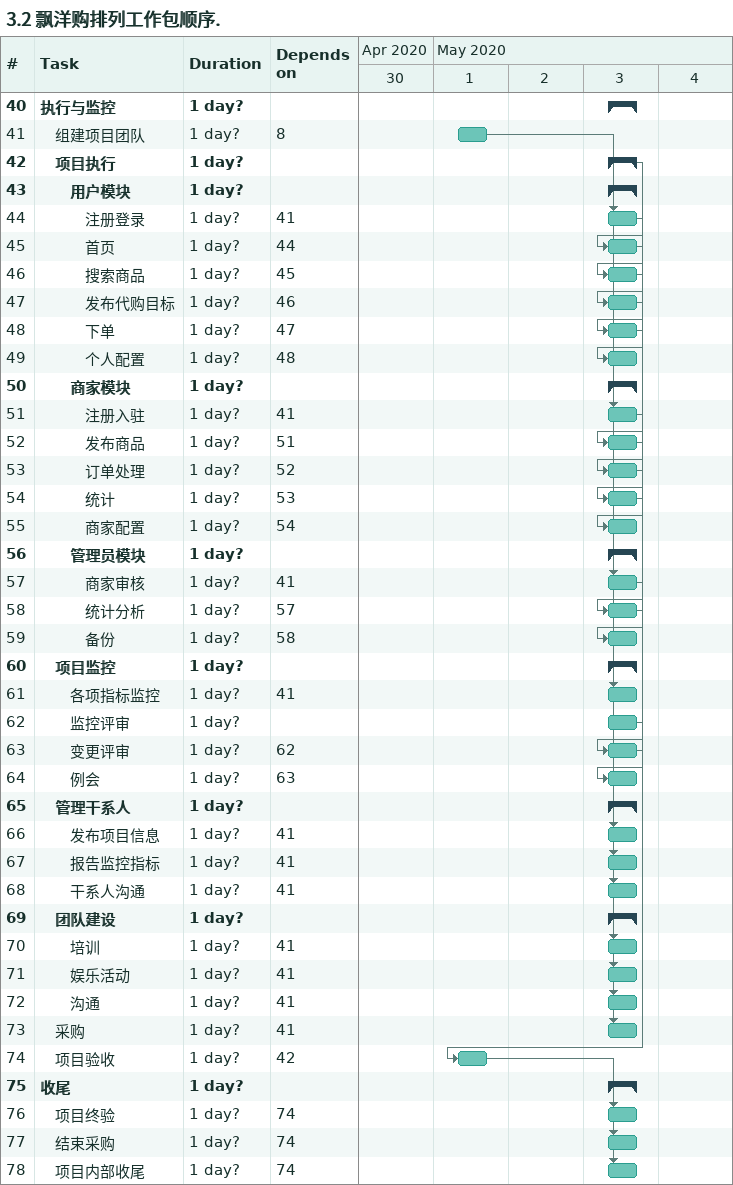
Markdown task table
3.2 飘洋购排列工作包顺序.

| ID | Level | Task | Duration | Start | Finish | Predecessors |
|---|---|---|---|---|---|---|
| 40 | 1 | **执行与监控** | 1d? | 2020-05-03 | 2020-05-03 |  |
| 41 | 2 | 组建项目团队 | 1d? | 2020-05-01 | 2020-05-01 | 8 |
| 42 | 2 | **项目执行** | 1d? | 2020-05-03 | 2020-05-03 |  |
| 43 | 3 | **用户模块** | 1d? | 2020-05-03 | 2020-05-03 |  |
| 44 | 4 | 注册登录 | 1d? | 2020-05-03 | 2020-05-03 | 41 |
| 45 | 4 | 首页 | 1d? | 2020-05-03 | 2020-05-03 | 44 |
| 46 | 4 | 搜索商品 | 1d? | 2020-05-03 | 2020-05-03 | 45 |
| 47 | 4 | 发布代购目标 | 1d? | 2020-05-03 | 2020-05-03 | 46 |
| 48 | 4 | 下单 | 1d? | 2020-05-03 | 2020-05-03 | 47 |
| 49 | 4 | 个人配置 | 1d? | 2020-05-03 | 2020-05-03 | 48 |
| 50 | 3 | **商家模块** | 1d? | 2020-05-03 | 2020-05-03 |  |
| 51 | 4 | 注册入驻 | 1d? | 2020-05-03 | 2020-05-03 | 41 |
| 52 | 4 | 发布商品 | 1d? | 2020-05-03 | 2020-05-03 | 51 |
| 53 | 4 | 订单处理 | 1d? | 2020-05-03 | 2020-05-03 | 52 |
| 54 | 4 | 统计 | 1d? | 2020-05-03 | 2020-05-03 | 53 |
| 55 | 4 | 商家配置 | 1d? | 2020-05-03 | 2020-05-03 | 54 |
| 56 | 3 | **管理员模块** | 1d? | 2020-05-03 | 2020-05-03 |  |
| 57 | 4 | 商家审核 | 1d? | 2020-05-03 | 2020-05-03 | 41 |
| 58 | 4 | 统计分析 | 1d? | 2020-05-03 | 2020-05-03 | 57 |
| 59 | 4 | 备份 | 1d? | 2020-05-03 | 2020-05-03 | 58 |
| 60 | 2 | **项目监控** | 1d? | 2020-05-03 | 2020-05-03 |  |
| 61 | 3 | 各项指标监控 | 1d? | 2020-05-03 | 2020-05-03 | 41 |
| 62 | 3 | 监控评审 | 1d? | 2020-05-03 | 2020-05-03 |  |
| 63 | 3 | 变更评审 | 1d? | 2020-05-03 | 2020-05-03 | 62 |
| 64 | 3 | 例会 | 1d? | 2020-05-03 | 2020-05-03 | 63 |
| 65 | 2 | **管理干系人** | 1d? | 2020-05-03 | 2020-05-03 |  |
| 66 | 3 | 发布项目信息 | 1d? | 2020-05-03 | 2020-05-03 | 41 |
| 67 | 3 | 报告监控指标 | 1d? | 2020-05-03 | 2020-05-03 | 41 |
| 68 | 3 | 干系人沟通 | 1d? | 2020-05-03 | 2020-05-03 | 41 |
| 69 | 2 | **团队建设** | 1d? | 2020-05-03 | 2020-05-03 |  |
| 70 | 3 | 培训 | 1d? | 2020-05-03 | 2020-05-03 | 41 |
| 71 | 3 | 娱乐活动 | 1d? | 2020-05-03 | 2020-05-03 | 41 |
| 72 | 3 | 沟通 | 1d? | 2020-05-03 | 2020-05-03 | 41 |
| 73 | 2 | 采购 | 1d? | 2020-05-03 | 2020-05-03 | 41 |
| 74 | 2 | 项目验收 | 1d? | 2020-05-01 | 2020-05-01 | 42 |
| 75 | 1 | **收尾** | 1d? | 2020-05-03 | 2020-05-03 |  |
| 76 | 2 | 项目终验 | 1d? | 2020-05-03 | 2020-05-03 | 74 |
| 77 | 2 | 结束采购 | 1d? | 2020-05-03 | 2020-05-03 | 74 |
| 78 | 2 | 项目内部收尾 | 1d? | 2020-05-03 | 2020-05-03 | 74 |
